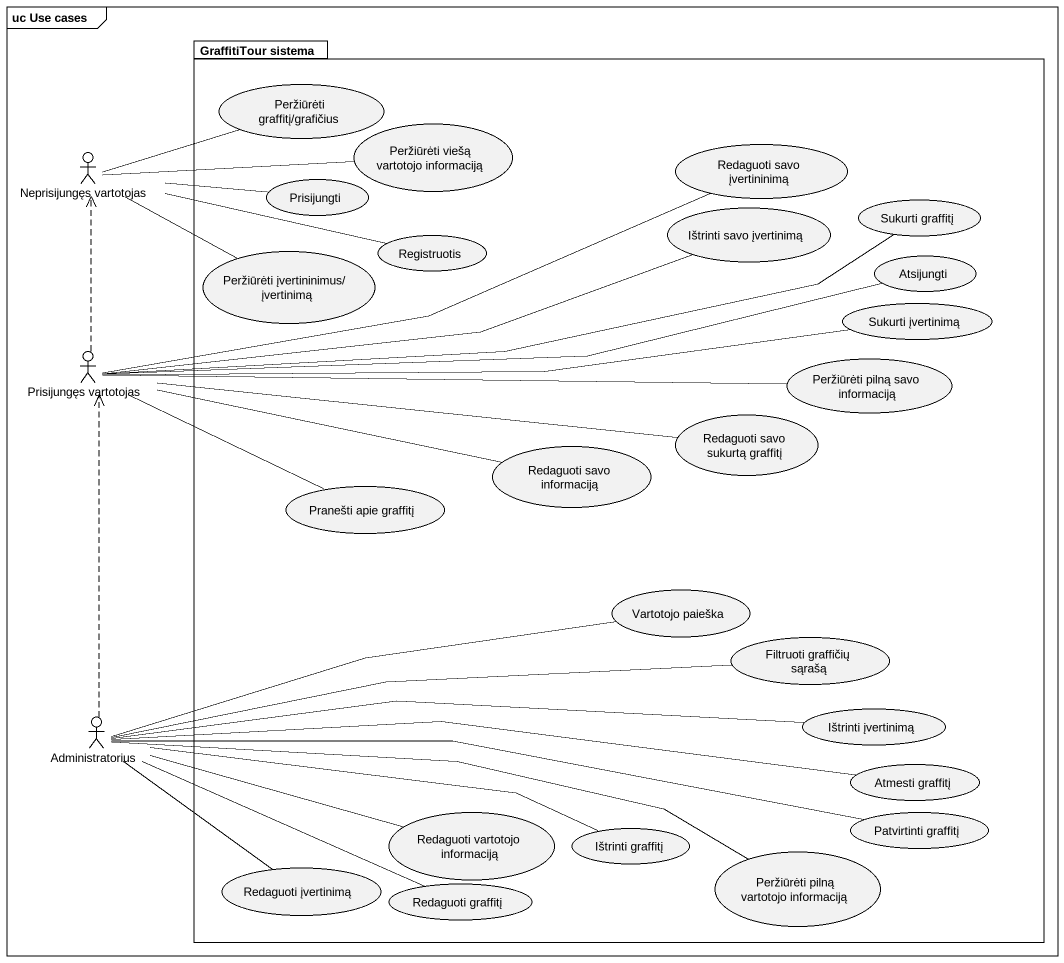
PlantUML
@startuml
mainframe uc Use cases
package "GraffitiTour sistema" as GraffitiTour_sistema {
  usecase "Peržiūrėti graffitį/grafičius" as Peržiūrėti_graffitį
  usecase "Peržiūrėti viešą vartotojo informaciją" as Peržiūrėti_viešą_vartotojo
  usecase "Redaguoti savo įvertininimą" as Redaguoti_savo_įvertininimą
  usecase Prisijungti
  usecase "Ištrinti savo įvertinimą" as Ištrinti_savo_įvertinimą
  usecase "Sukurti graffitį" as Sukurti_graffitį
  usecase "Peržiūrėti įvertininimus/ įvertinimą" as Peržiūrėti_įvertininimus
  usecase Registruotis
  usecase Atsijungti
  usecase "Sukurti įvertinimą" as Sukurti_įvertinimą
  usecase "Peržiūrėti pilną savo informaciją" as Peržiūrėti_pilną_savo
  usecase "Redaguoti savo sukurtą graffitį" as Redaguoti_savo_sukurtą
  usecase "Redaguoti savo informaciją" as Redaguoti_savo_informaciją
  usecase "Pranešti apie graffitį" as Pranešti_apie_graffitį
  usecase "Vartotojo paieška" as Vartotojo_paieška
  usecase "Filtruoti graffičių sąrašą" as Filtruoti_graffičių_sąrašą
  usecase "Ištrinti įvertinimą" as Ištrinti_įvertinimą
  usecase "Atmesti graffitį" as Atmesti_graffitį
  usecase "Redaguoti vartotojo informaciją" as Redaguoti_vartotojo
  usecase "Ištrinti graffitį" as Ištrinti_graffitį
  usecase "Patvirtinti graffitį" as Patvirtinti_graffitį
  usecase "Redaguoti įvertinimą" as Redaguoti_įvertinimą
  usecase "Redaguoti graffitį" as Redaguoti_graffitį
  usecase "Peržiūrėti pilną vartotojo informaciją" as Peržiūrėti_pilną_vartotojo
}
actor "Neprisijungęs vartotojas" as Neprisijungęs_vartotojas
actor "Prisijungęs vartotojas" as Prisijungęs_vartotojas
actor Administratorius
Neprisijungęs_vartotojas -right- Peržiūrėti_graffitį
Neprisijungęs_vartotojas -right- Peržiūrėti_viešą_vartotojo
Neprisijungęs_vartotojas -right- Prisijungti
Neprisijungęs_vartotojas -right- Peržiūrėti_įvertininimus
Neprisijungęs_vartotojas -right- Registruotis
Prisijungęs_vartotojas .up.> Neprisijungęs_vartotojas
Prisijungęs_vartotojas -right- Redaguoti_savo_įvertininimą
Prisijungęs_vartotojas -right- Ištrinti_savo_įvertinimą
Prisijungęs_vartotojas -right- Sukurti_graffitį
Prisijungęs_vartotojas -right- Atsijungti
Prisijungęs_vartotojas -right- Sukurti_įvertinimą
Prisijungęs_vartotojas -right- Peržiūrėti_pilną_savo
Prisijungęs_vartotojas -right- Redaguoti_savo_sukurtą
Prisijungęs_vartotojas -right- Redaguoti_savo_informaciją
Prisijungęs_vartotojas -right- Pranešti_apie_graffitį
Administratorius .up.> Prisijungęs_vartotojas
Administratorius -right- Vartotojo_paieška
Administratorius -right- Filtruoti_graffičių_sąrašą
Administratorius -right- Ištrinti_įvertinimą
Administratorius -right- Atmesti_graffitį
Administratorius -right- Redaguoti_vartotojo
Administratorius -right- Ištrinti_graffitį
Administratorius -right- Patvirtinti_graffitį
Administratorius -- Redaguoti_įvertinimą
Administratorius -right- Redaguoti_graffitį
Administratorius -right- Peržiūrėti_pilną_vartotojo
@enduml
